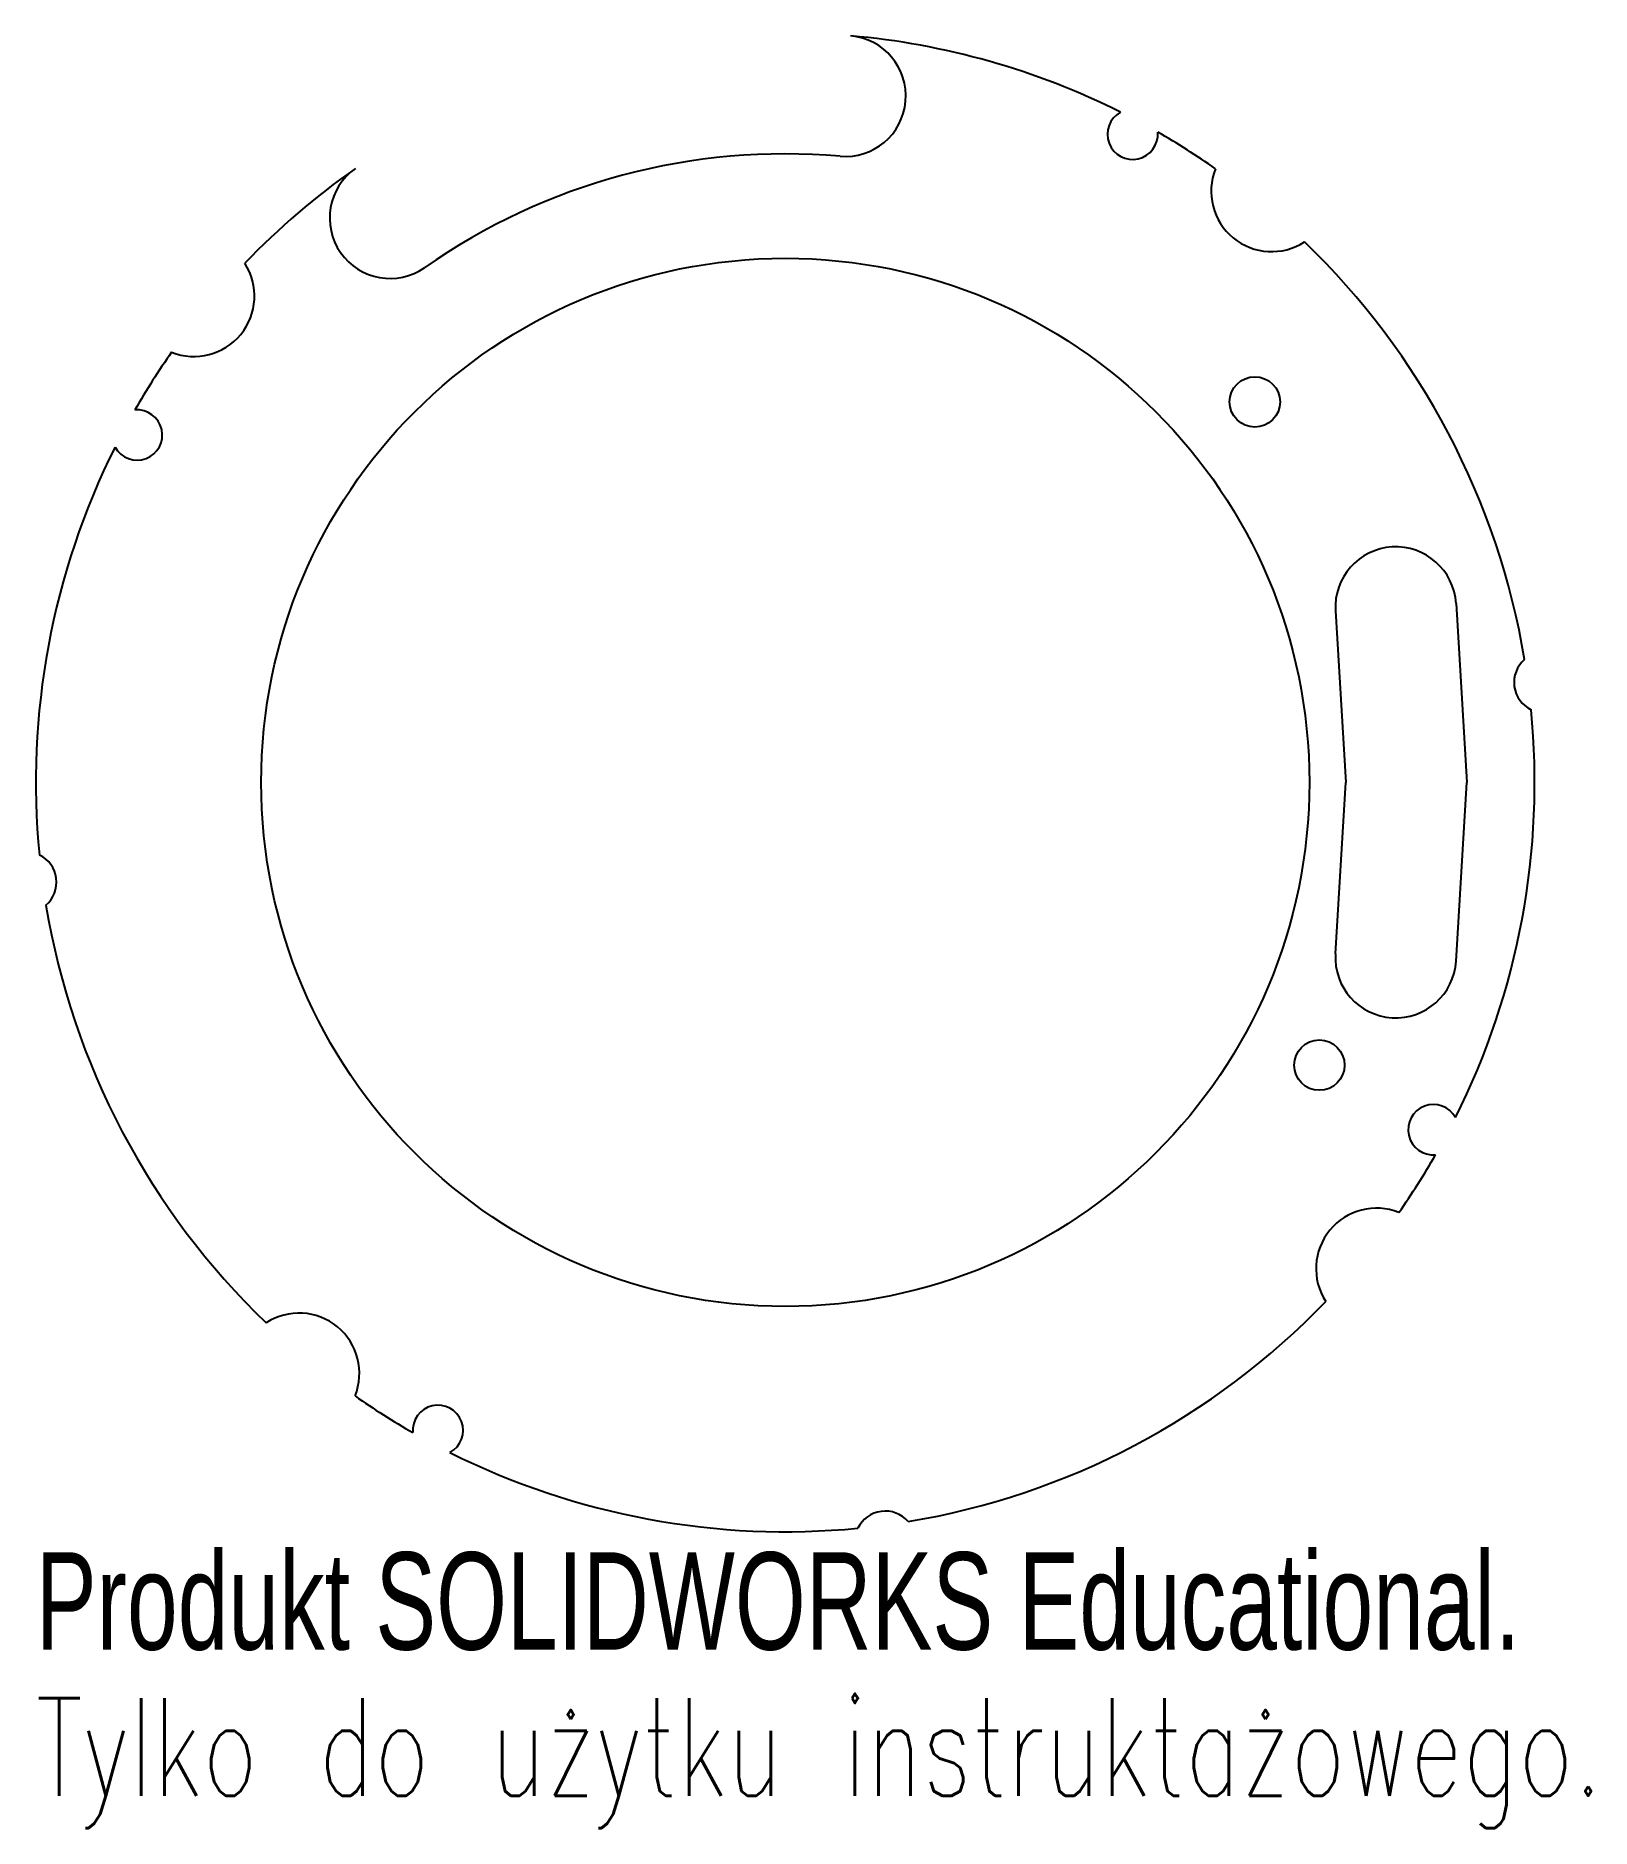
# Model space of a CAD drawing. Header units: millimetres. Extents: x -37.2 to 40, y -51.9 to 37.1.
import ezdxf

# ---------------------------------------------------------------- set-up
doc = ezdxf.new("R2010")
doc.units = ezdxf.units.MM
doc.styles.add('SLDTEXTSTYLE0', font='TXT', dxfattribs={"width": 0.7})
doc.styles.add('SLDTEXTSTYLE1', font='TXT', dxfattribs={"width": 0.7, "bigfont": 'bigfont'})

msp = doc.modelspace()

# ---------------------------------------------------------------- linework, layer by layer
at = {"color": 7, "linetype": 'Continuous', "lineweight": 25}
for p, q in [((27.308, 8.512), (27.82, 0)), ((33.298, 8.872), (33.831, 0)), ((27.308, -8.512), (27.82, 0)), ((33.298, -8.872), (33.831, 0))]:
    msp.add_line(p, q, dxfattribs=at)
for centre, radius in [((0, 0), 26.015), ((23.308, 18.888), 1.25), ((26.513, -14.038), 1.25)]:
    msp.add_circle(centre, radius, dxfattribs=at)
for centre, radius, start, end in [((2.983, 34.07), 3, 264.997, 84.997), ((0, 0), 37.2, 63.42034, 84.997), ((17.242, 32.171), 1.25, 118.5632, 5.0568), ((0, 0), 37.2, 54.96727, 60.19966), ((0, 0), 31.2, 84.997, 124.997), ((0, 0), 37.2, 124.997, 136.15273), ((-19.615, 28.016), 3, 124.997, 304.997), ((24.14, 29.347), 3, 158.21792, 302.90208), ((0, 0), 37.2, 9.43063, 46.15273), ((-29.347, 24.14), 3, 248.21792, 32.90208), ((0, 0), 37.2, 144.96727, 150.19966), ((-32.171, 17.242), 1.25, 208.5632, 95.0568), ((0, 0), 37.2, 153.42034, 185.56337), ((30.303, 8.692), 3, 3.44, 183.44), ((37.675, 4.958), 1.5, 130.69083, 244.30317), ((0, 0), 37.2, 333.42034, 5.56337), ((-37.675, -4.958), 1.5, 310.69083, 64.30317), ((0, 0), 37.2, 189.43063, 226.15273), ((30.303, -8.692), 3, 176.56, 356.56), ((32.171, -17.242), 1.25, 28.5632, 275.0568), ((0, 0), 37.2, 324.96727, 330.19966), ((29.347, -24.14), 3, 68.21792, 212.90208), ((0, 0), 37.2, 279.43063, 316.15273), ((-24.14, -29.347), 3, 338.21792, 122.90208), ((0, 0), 37.2, 234.96727, 240.19966), ((-17.242, -32.171), 1.25, 298.5632, 185.0568), ((0, 0), 37.2, 243.42034, 275.56337), ((4.958, -37.675), 1.5, 40.69083, 154.30317)]:
    msp.add_arc(centre, radius, start, end, dxfattribs=at)

# ---------------------------------------------------------------- texts
at = {"color": 7, "linetype": 'Continuous', "char_height": 4.83362, "attachment_point": 1}
for s, insert, style in [('Produkt SOLIDWORKS Educational.', (-37.2, -38.22), 'SLDTEXTSTYLE0'), ('Tylko do użytku instruktażowego.', (-37.2, -45.47), 'SLDTEXTSTYLE1')]:
    msp.add_mtext(s, dxfattribs=dict(at, insert=insert, style=style))

doc.saveas('drawing.dxf')
